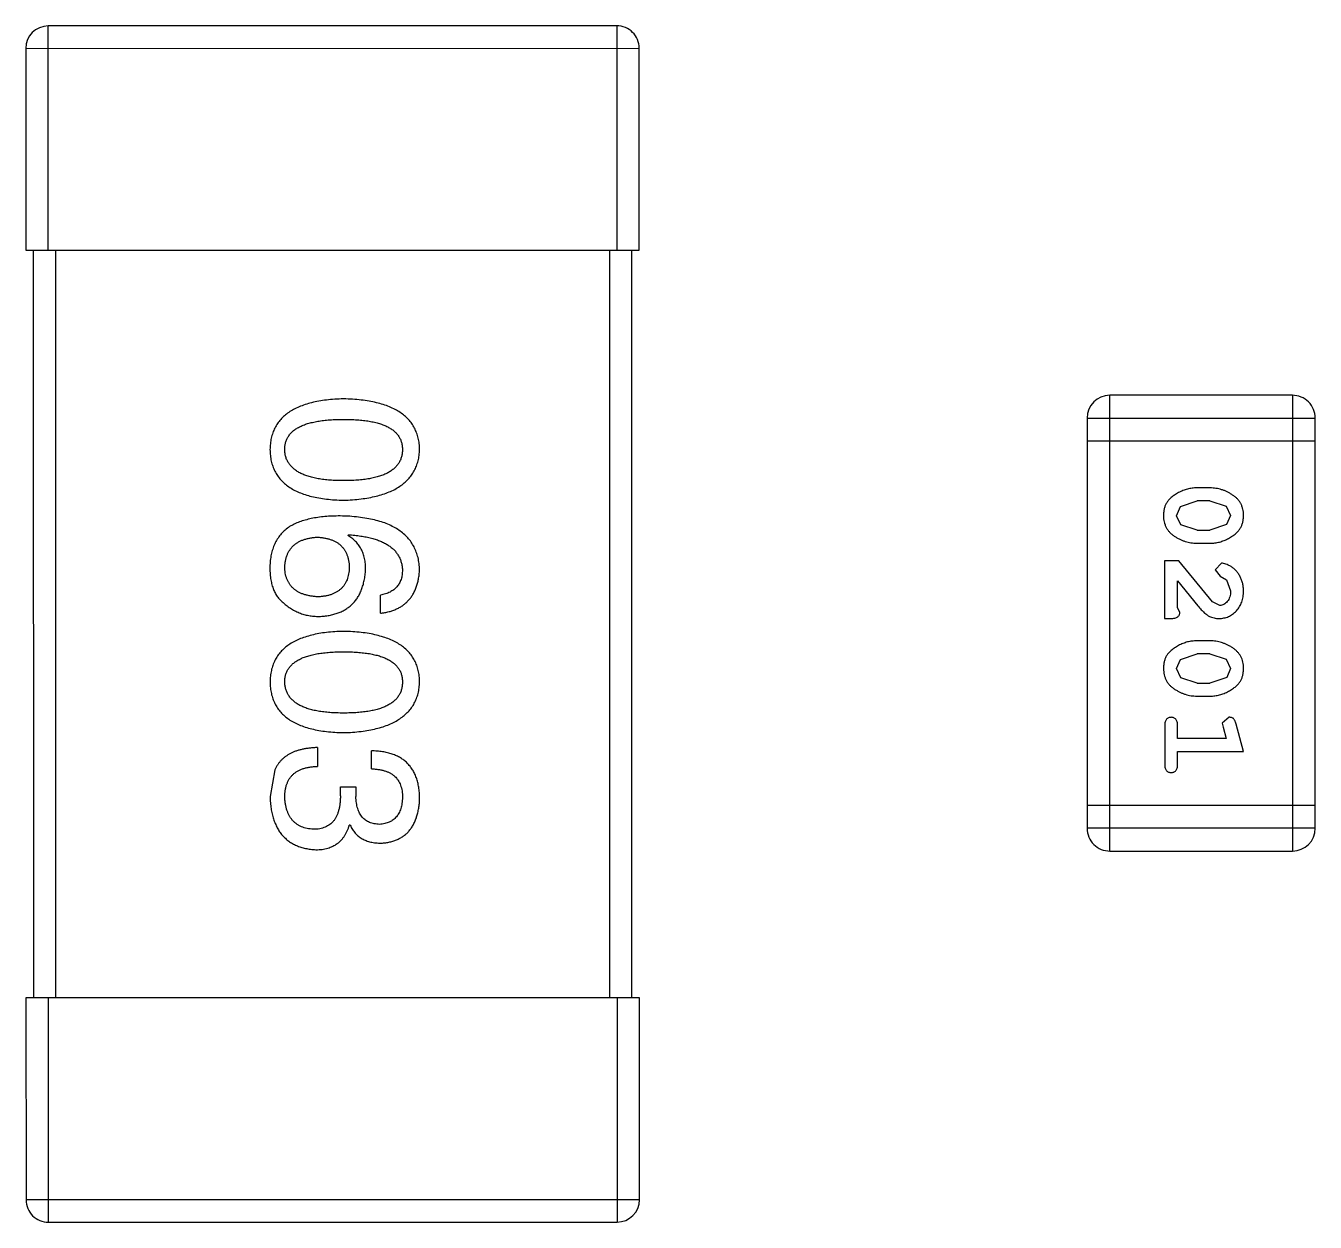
# Model space of a CAD drawing. Header units: inches. Extents: x -29 to 164, y -51 to 83.
# Drawn here: x 45.424 to 47.147, y 16.93 to 18.531 of the extents above; entities that cross this region are included whole.
import ezdxf

# ---------------------------------------------------------------- set-up
doc = ezdxf.new("R2010")
doc.units = ezdxf.units.IN
doc.header["$LTSCALE"] = 1.21
doc.header["$MEASUREMENT"] = 0
doc.layers.get('0').update_dxf_attribs({"linetype": 'CONTINUOUS'})

msp = doc.modelspace()

# ---------------------------------------------------------------- linework, layer by layer
at = {"color": 7, "linetype": 'Continuous'}
for p, q in [((46.2139, 18.5306), (45.4539, 18.5304)), ((45.454, 18.2304), (45.4539, 18.5304)), ((46.2139, 18.5306), (46.214, 18.2306)), ((45.4239, 18.5004), (46.2439, 18.5006)), ((45.4239, 18.5004), (45.424, 18.2304)), ((46.244, 18.2306), (46.2439, 18.5006)), ((45.424, 18.2304), (46.244, 18.2306)), ((45.434, 18.2304), (45.4342, 17.2304)), ((45.4642, 17.2304), (45.464, 18.2304)), ((46.204, 18.2306), (46.2042, 17.2306)), ((46.2342, 17.2306), (46.234, 18.2306)), ((47.1169, 18.0364), (46.873, 18.0364)), ((46.8731, 17.4268), (46.873, 18.0364)), ((47.1169, 18.0364), (47.117, 17.4268)), ((46.8425, 18.0059), (47.1473, 18.006)), ((46.8425, 18.0059), (46.8427, 17.4573)), ((47.1475, 17.4573), (47.1473, 18.006)), ((46.8425, 17.9754), (47.1473, 17.9755)), ((47.007, 17.9125), (46.9892, 17.9125)), ((46.9672, 17.8876), (46.9895, 17.8952)), ((47.0067, 17.8952), (46.9895, 17.8952)), ((47.0067, 17.8952), (47.0285, 17.888)), ((46.9619, 17.8754), (46.9672, 17.8876)), ((46.9677, 17.8631), (46.9619, 17.8754)), ((47.0285, 17.888), (47.0343, 17.8756)), ((47.0343, 17.8756), (47.029, 17.8635)), ((46.9895, 17.8559), (46.9677, 17.8631)), ((46.9895, 17.8559), (47.0067, 17.8559)), ((47.029, 17.8635), (47.0067, 17.8559)), ((45.8542, 17.8488), (45.8553, 17.8499)), ((46.9892, 17.8386), (47.007, 17.8386)), ((46.9651, 17.815), (46.9462, 17.815)), ((46.9462, 17.815), (46.9462, 17.7379)), ((47.0101, 17.76), (46.9651, 17.815)), ((47.0223, 17.8118), (47.0139, 17.803)), ((46.9635, 17.752), (46.9635, 17.7882)), ((46.9635, 17.7882), (46.9906, 17.7547)), ((47.0139, 17.803), (47.0204, 17.7945)), ((47.0204, 17.7945), (47.0289, 17.7896)), ((47.0289, 17.7896), (47.0343, 17.7747)), ((45.8979, 17.745), (45.8979, 17.769)), ((47.0198, 17.7552), (47.0101, 17.76)), ((46.9462, 17.7379), (46.9541, 17.7379)), ((46.9667, 17.7465), (46.9635, 17.752)), ((47.007, 17.708), (46.9893, 17.708)), ((46.9673, 17.6831), (46.9895, 17.6907)), ((47.0068, 17.6907), (46.9895, 17.6907)), ((47.0068, 17.6907), (47.0285, 17.6835)), ((47.0285, 17.6835), (47.0343, 17.6711)), ((46.962, 17.6709), (46.9673, 17.6831)), ((46.9678, 17.6586), (46.962, 17.6709)), ((47.0343, 17.6711), (47.0291, 17.6589)), ((46.9896, 17.6514), (46.9678, 17.6586)), ((46.9896, 17.6514), (47.0068, 17.6514)), ((47.0291, 17.6589), (47.0068, 17.6514)), ((46.9893, 17.6341), (47.007, 17.6341)), ((47.0326, 17.6058), (47.0233, 17.5979)), ((47.0233, 17.5979), (47.0244, 17.5925)), ((46.9463, 17.5947), (46.9463, 17.5428)), ((46.9636, 17.5774), (46.9636, 17.5947)), ((47.0244, 17.5925), (47.0285, 17.5774)), ((47.0517, 17.5601), (47.0418, 17.5967)), ((45.8138, 17.5652), (45.8138, 17.5401)), ((47.0285, 17.5774), (46.9636, 17.5774)), ((45.8859, 17.5368), (45.8859, 17.5609)), ((46.9636, 17.5601), (47.0517, 17.5601)), ((46.9636, 17.5428), (46.9636, 17.5601)), ((45.757, 17.5357), (45.7504, 17.4997)), ((45.8444, 17.5128), (45.8652, 17.5128)), ((45.8444, 17.5008), (45.8444, 17.5128)), ((45.8652, 17.5128), (45.8652, 17.4997)), ((47.1474, 17.4878), (46.8426, 17.4877)), ((45.8575, 17.4614), (45.8564, 17.4614)), ((47.1475, 17.4573), (46.8427, 17.4573)), ((46.8731, 17.4268), (47.117, 17.4268)), ((46.2442, 17.2306), (45.4242, 17.2304)), ((45.4242, 17.2304), (45.4243, 16.9604)), ((45.4543, 16.9304), (45.4542, 17.2304)), ((46.2142, 17.2306), (46.2143, 16.9306)), ((46.2443, 16.9606), (46.2442, 17.2306)), ((46.2443, 16.9606), (45.4243, 16.9604)), ((45.4543, 16.9304), (46.2143, 16.9306))]:
    msp.add_line(p, q, dxfattribs=at)
for centre, radius, start, end in [((45.4539, 18.5004), 0.03, 90.012, 180.012), ((46.2139, 18.5006), 0.03, 0.012, 90.012), ((46.873, 18.0059), 0.0305, 90.012, 180.012), ((47.1169, 18.0059), 0.0305, 0.012, 90.012), ((46.8731, 17.4573), 0.0305, 180.012, 270.012), ((47.117, 17.4573), 0.0305, 270.012, 0.012), ((45.4543, 16.9604), 0.03, 180.012, 270.012), ((46.2143, 16.9606), 0.03, 270.012, 0.012)]:
    msp.add_arc(centre, radius, start, end, dxfattribs=at)
for points, knots in [([(45.8487, 18.0316), (45.8447, 18.0314), (45.8371, 18.0312), (45.8261, 18.0301), (45.8158, 18.0287), (45.8062, 18.0266), (45.7974, 18.0241), (45.7893, 18.0211), (45.782, 18.0177), (45.7755, 18.0137), (45.7696, 18.0092), (45.7646, 18.0042), (45.7603, 17.9987), (45.7567, 17.9926), (45.754, 17.9861), (45.7519, 17.9791), (45.7507, 17.9716), (45.7504, 17.9664), (45.7503, 17.9638)], [0, 0, 0, 0, 0.087693, 0.170223, 0.247496, 0.319826, 0.387768, 0.451403, 0.511459, 0.568358, 0.622671, 0.675251, 0.726739, 0.778422, 0.830759, 0.884394, 0.940865, 1, 1, 1, 1]), ([(45.9503, 17.9638), (45.9502, 17.9665), (45.95, 17.9716), (45.9487, 17.9792), (45.9465, 17.9862), (45.9437, 17.9927), (45.94, 17.9987), (45.9356, 18.0042), (45.9303, 18.0092), (45.9243, 18.0137), (45.9175, 18.0177), (45.91, 18.0212), (45.9016, 18.0242), (45.8925, 18.0266), (45.8827, 18.0287), (45.872, 18.0301), (45.8606, 18.0312), (45.8527, 18.0314), (45.8487, 18.0316)], [0, 0, 0, 0, 0.057911, 0.113262, 0.165956, 0.217443, 0.268511, 0.319665, 0.372, 0.426129, 0.483365, 0.543779, 0.607756, 0.676562, 0.749704, 0.827713, 0.911177, 1, 1, 1, 1]), ([(45.77, 17.9638), (45.7701, 17.9654), (45.7702, 17.9686), (45.7711, 17.9732), (45.7726, 17.9776), (45.7749, 17.9815), (45.7776, 17.9852), (45.781, 17.9886), (45.7851, 17.9916), (45.7897, 17.9942), (45.795, 17.9966), (45.8008, 17.9987), (45.8073, 18.0003), (45.8144, 18.0018), (45.8221, 18.0029), (45.8304, 18.0036), (45.8393, 18.0041), (45.8455, 18.0042), (45.8487, 18.0042)], [0, 0, 0, 0, 0.049766, 0.097012, 0.143225, 0.188786, 0.235079, 0.282962, 0.333687, 0.387747, 0.445963, 0.508657, 0.576545, 0.649868, 0.72822, 0.812712, 0.903543, 1, 1, 1, 1]), ([(45.8487, 18.0042), (45.8518, 18.0042), (45.858, 18.0042), (45.8669, 18.0037), (45.8752, 18.0029), (45.8829, 18.0019), (45.89, 18.0004), (45.8965, 17.9987), (45.9024, 17.9966), (45.9076, 17.9943), (45.9123, 17.9916), (45.9163, 17.9886), (45.9197, 17.9852), (45.9225, 17.9816), (45.9247, 17.9776), (45.9263, 17.9733), (45.9272, 17.9686), (45.9273, 17.9654), (45.9274, 17.9638)], [0, 0, 0, 0, 0.096452, 0.187278, 0.271765, 0.350519, 0.423437, 0.491321, 0.554011, 0.612224, 0.666281, 0.717003, 0.764884, 0.811423, 0.856783, 0.902993, 0.950236, 1, 1, 1, 1]), ([(45.7503, 17.9638), (45.7504, 17.9611), (45.7507, 17.9559), (45.7519, 17.9484), (45.754, 17.9414), (45.7567, 17.9349), (45.7603, 17.9289), (45.7646, 17.9234), (45.7696, 17.9184), (45.7755, 17.9139), (45.782, 17.9099), (45.7894, 17.9064), (45.7974, 17.9034), (45.8062, 17.9009), (45.8158, 17.8989), (45.8261, 17.8975), (45.8371, 17.8964), (45.8448, 17.8962), (45.8487, 17.896)], [0, 0, 0, 0, 0.059134, 0.115603, 0.169236, 0.221572, 0.273254, 0.32474, 0.377319, 0.431815, 0.488555, 0.548609, 0.612242, 0.680182, 0.75251, 0.829782, 0.91231, 1, 1, 1, 1]), ([(45.8487, 17.9223), (45.8456, 17.9223), (45.8395, 17.9223), (45.8307, 17.9228), (45.8225, 17.9236), (45.8148, 17.9248), (45.8078, 17.9262), (45.8014, 17.928), (45.7955, 17.93), (45.7903, 17.9325), (45.7856, 17.9353), (45.7816, 17.9384), (45.7781, 17.9418), (45.7753, 17.9455), (45.773, 17.9496), (45.7713, 17.9541), (45.7703, 17.9588), (45.7701, 17.9621), (45.77, 17.9638)], [0, 0, 0, 0, 0.094834, 0.184067, 0.267029, 0.344713, 0.417334, 0.484367, 0.546941, 0.604717, 0.65953, 0.710539, 0.759381, 0.806382, 0.853027, 0.900623, 0.949121, 1, 1, 1, 1]), ([(45.8487, 17.896), (45.8527, 17.8962), (45.8605, 17.8966), (45.8718, 17.8977), (45.8824, 17.8993), (45.8922, 17.9014), (45.9012, 17.9039), (45.9095, 17.9069), (45.917, 17.9104), (45.9238, 17.9145), (45.9298, 17.919), (45.9351, 17.9239), (45.9396, 17.9294), (45.9433, 17.9353), (45.9462, 17.9418), (45.9484, 17.9487), (45.9499, 17.9561), (45.9502, 17.9612), (45.9503, 17.9638)], [0, 0, 0, 0, 0.088475, 0.171606, 0.249595, 0.322626, 0.391327, 0.455765, 0.516374, 0.573675, 0.628522, 0.681161, 0.732559, 0.783563, 0.83504, 0.887639, 0.942585, 1, 1, 1, 1]), ([(45.9274, 17.9638), (45.9273, 17.9621), (45.9272, 17.9589), (45.9263, 17.9541), (45.9247, 17.9497), (45.9226, 17.9455), (45.9197, 17.9418), (45.9163, 17.9384), (45.9123, 17.9353), (45.9076, 17.9325), (45.9024, 17.9301), (45.8965, 17.928), (45.89, 17.9262), (45.883, 17.9248), (45.8753, 17.9236), (45.8669, 17.9228), (45.858, 17.9224), (45.8519, 17.9223), (45.8487, 17.9223)], [0, 0, 0, 0, 0.050604, 0.098688, 0.145699, 0.191791, 0.238625, 0.286717, 0.337546, 0.391814, 0.449755, 0.512106, 0.579685, 0.652048, 0.730262, 0.814146, 0.904281, 1, 1, 1, 1]), ([(46.9892, 17.9125), (46.9882, 17.9125), (46.986, 17.9125), (46.9829, 17.9121), (46.9797, 17.9117), (46.9766, 17.911), (46.9736, 17.9101), (46.9706, 17.909), (46.9676, 17.9077), (46.9648, 17.9062), (46.962, 17.9046), (46.9595, 17.903), (46.9572, 17.9014), (46.9551, 17.8997), (46.9532, 17.898), (46.9515, 17.8963), (46.9501, 17.8946), (46.9485, 17.8922), (46.9469, 17.8891), (46.9456, 17.8849), (46.9448, 17.8803), (46.9447, 17.8771), (46.9446, 17.8755)], [0, 0, 0, 0, 0.049886, 0.09882, 0.148132, 0.19689, 0.246038, 0.295176, 0.345305, 0.395692, 0.445312, 0.491875, 0.535813, 0.577009, 0.616081, 0.652689, 0.687585, 0.720206, 0.785062, 0.85223, 0.923759, 1, 1, 1, 1]), ([(47.0516, 17.8757), (47.0516, 17.8772), (47.0515, 17.88), (47.0508, 17.8841), (47.0496, 17.8879), (47.0481, 17.8915), (47.046, 17.8948), (47.0435, 17.8978), (47.0405, 17.9006), (47.0371, 17.9031), (47.0335, 17.9053), (47.0299, 17.9072), (47.0262, 17.9089), (47.0224, 17.9102), (47.0186, 17.9112), (47.0148, 17.912), (47.0109, 17.9124), (47.0083, 17.9125), (47.007, 17.9125)], [0, 0, 0, 0, 0.06692, 0.130834, 0.19258, 0.252759, 0.312631, 0.373411, 0.436359, 0.501894, 0.568244, 0.632472, 0.69556, 0.757163, 0.818592, 0.878885, 0.939235, 1, 1, 1, 1]), ([(45.8443, 17.875), (45.8408, 17.875), (45.8339, 17.8749), (45.8239, 17.8742), (45.8145, 17.8732), (45.8057, 17.8716), (45.7975, 17.8696), (45.7899, 17.8672), (45.7829, 17.8643), (45.7787, 17.8619), (45.7766, 17.8608)], [0, 0, 0, 0, 0.151498, 0.29521, 0.430242, 0.557137, 0.677306, 0.790845, 0.898111, 1, 1, 1, 1]), ([(45.9504, 17.8029), (45.9502, 17.8057), (45.9498, 17.8113), (45.9484, 17.8193), (45.9461, 17.8267), (45.943, 17.8337), (45.9392, 17.8401), (45.9345, 17.846), (45.929, 17.8513), (45.9227, 17.8561), (45.9157, 17.8603), (45.9078, 17.8641), (45.8992, 17.8673), (45.8897, 17.8698), (45.8795, 17.872), (45.8685, 17.8735), (45.8567, 17.8747), (45.8485, 17.8749), (45.8443, 17.875)], [0, 0, 0, 0, 0.058957, 0.115262, 0.16907, 0.221312, 0.273147, 0.324961, 0.377649, 0.432026, 0.488925, 0.549039, 0.612912, 0.680653, 0.753056, 0.830314, 0.912483, 1, 1, 1, 1]), ([(46.9446, 17.8755), (46.9447, 17.874), (46.9447, 17.8712), (46.9455, 17.8671), (46.9466, 17.8633), (46.9482, 17.8597), (46.9502, 17.8564), (46.9527, 17.8533), (46.9557, 17.8505), (46.959, 17.8481), (46.9626, 17.8459), (46.9663, 17.8439), (46.97, 17.8423), (46.9738, 17.8409), (46.9776, 17.8399), (46.9814, 17.8391), (46.9853, 17.8387), (46.9879, 17.8386), (46.9892, 17.8386)], [0, 0, 0, 0, 0.067217, 0.131051, 0.19272, 0.252824, 0.312745, 0.373449, 0.436041, 0.501494, 0.567761, 0.632087, 0.695096, 0.757109, 0.817993, 0.878657, 0.939311, 1, 1, 1, 1]), ([(47.007, 17.8386), (47.0081, 17.8386), (47.0102, 17.8386), (47.0134, 17.8389), (47.0165, 17.8395), (47.0196, 17.8401), (47.0227, 17.8411), (47.0257, 17.8422), (47.0287, 17.8435), (47.0315, 17.845), (47.0343, 17.8466), (47.0368, 17.8482), (47.0392, 17.8499), (47.0413, 17.8515), (47.0431, 17.8532), (47.0448, 17.8549), (47.0462, 17.8567), (47.0477, 17.859), (47.0493, 17.8622), (47.0507, 17.8664), (47.0515, 17.8709), (47.0515, 17.8741), (47.0516, 17.8757)], [0, 0, 0, 0, 0.049855, 0.099516, 0.148482, 0.19758, 0.246804, 0.296268, 0.346517, 0.397047, 0.446826, 0.49336, 0.537801, 0.579207, 0.617974, 0.654833, 0.689171, 0.722088, 0.786392, 0.853518, 0.924186, 1, 1, 1, 1]), ([(45.7766, 17.8608), (45.7746, 17.8593), (45.7706, 17.8564), (45.7654, 17.8512), (45.761, 17.8455), (45.7573, 17.8393), (45.7544, 17.8325), (45.7523, 17.8253), (45.7508, 17.8175), (45.7505, 17.8122), (45.7503, 17.8094)], [0, 0, 0, 0, 0.125033, 0.246266, 0.36603, 0.485265, 0.606781, 0.732144, 0.862551, 1, 1, 1, 1]), ([(45.77, 17.8051), (45.7701, 17.8067), (45.7702, 17.8098), (45.7709, 17.8143), (45.7718, 17.8185), (45.7731, 17.8224), (45.7747, 17.826), (45.7766, 17.8294), (45.7788, 17.8325), (45.7815, 17.8351), (45.7844, 17.8377), (45.7876, 17.8398), (45.7912, 17.8417), (45.7951, 17.8433), (45.7993, 17.8445), (45.8038, 17.8455), (45.8086, 17.8463), (45.812, 17.8465), (45.8137, 17.8466)], [0, 0, 0, 0, 0.070403, 0.137196, 0.200053, 0.260887, 0.31876, 0.37535, 0.430743, 0.485927, 0.541678, 0.598832, 0.657726, 0.719441, 0.783504, 0.851852, 0.923533, 1, 1, 1, 1]), ([(45.8137, 17.8466), (45.8154, 17.8465), (45.8187, 17.8463), (45.8234, 17.8456), (45.8278, 17.8446), (45.8319, 17.8433), (45.8357, 17.8418), (45.8392, 17.84), (45.8424, 17.8379), (45.8452, 17.8354), (45.8477, 17.8328), (45.8499, 17.8298), (45.8518, 17.8266), (45.8533, 17.823), (45.8546, 17.8192), (45.8555, 17.8151), (45.8562, 17.8107), (45.8563, 17.8077), (45.8564, 17.8062)], [0, 0, 0, 0, 0.076072, 0.148369, 0.216753, 0.281358, 0.342792, 0.401604, 0.458929, 0.514444, 0.569818, 0.625343, 0.681554, 0.739608, 0.800134, 0.863477, 0.929547, 1, 1, 1, 1]), ([(45.8782, 17.8029), (45.8782, 17.8055), (45.878, 17.8106), (45.8769, 17.818), (45.875, 17.8247), (45.8724, 17.8308), (45.869, 17.8363), (45.8648, 17.8412), (45.8598, 17.8454), (45.8561, 17.8477), (45.8542, 17.8488)], [0, 0, 0, 0, 0.144617, 0.279572, 0.40596, 0.526097, 0.64389, 0.760003, 0.877724, 1, 1, 1, 1]), ([(45.8553, 17.8499), (45.8581, 17.8497), (45.8636, 17.8493), (45.8715, 17.8483), (45.879, 17.847), (45.8859, 17.8454), (45.8923, 17.8435), (45.8981, 17.8414), (45.9035, 17.8389), (45.9083, 17.8361), (45.9125, 17.833), (45.9163, 17.8296), (45.9195, 17.8259), (45.9221, 17.8219), (45.9243, 17.8176), (45.9259, 17.8129), (45.927, 17.808), (45.9273, 17.8046), (45.9274, 17.8029)], [0, 0, 0, 0, 0.089218, 0.173709, 0.252753, 0.326963, 0.397099, 0.462534, 0.524018, 0.582178, 0.637235, 0.689955, 0.741228, 0.791618, 0.841661, 0.892925, 0.945259, 1, 1, 1, 1]), ([(45.7503, 17.8094), (45.7503, 17.8066), (45.7502, 17.8012), (45.7508, 17.7934), (45.752, 17.7863), (45.7538, 17.7797), (45.7561, 17.7739), (45.759, 17.7687), (45.7625, 17.764), (45.7653, 17.7615), (45.7668, 17.7603)], [0, 0, 0, 0, 0.156782, 0.301945, 0.436395, 0.561474, 0.678489, 0.78853, 0.894967, 1, 1, 1, 1]), ([(45.8148, 17.7668), (45.8131, 17.7669), (45.8097, 17.7672), (45.8049, 17.7679), (45.8003, 17.7688), (45.7961, 17.7699), (45.7922, 17.7714), (45.7886, 17.7731), (45.7853, 17.7751), (45.7823, 17.7774), (45.7796, 17.7799), (45.7773, 17.7827), (45.7753, 17.7858), (45.7736, 17.7892), (45.7722, 17.7928), (45.7711, 17.7966), (45.7704, 17.8008), (45.7701, 17.8036), (45.77, 17.8051)], [0, 0, 0, 0, 0.078863, 0.153308, 0.223539, 0.289857, 0.35341, 0.413572, 0.471721, 0.528235, 0.584279, 0.638781, 0.69466, 0.751251, 0.809198, 0.869697, 0.933318, 1, 1, 1, 1]), ([(45.8564, 17.8062), (45.8563, 17.8047), (45.8562, 17.8017), (45.8555, 17.7975), (45.8547, 17.7935), (45.8535, 17.7898), (45.8519, 17.7864), (45.8501, 17.7832), (45.8479, 17.7803), (45.8455, 17.7777), (45.8427, 17.7754), (45.8396, 17.7733), (45.8362, 17.7715), (45.8326, 17.77), (45.8286, 17.7688), (45.8243, 17.7678), (45.8197, 17.7672), (45.8165, 17.7669), (45.8148, 17.7668)], [0, 0, 0, 0, 0.069884, 0.136529, 0.199638, 0.259844, 0.317774, 0.374356, 0.430026, 0.485148, 0.5409, 0.597889, 0.657472, 0.718614, 0.783613, 0.85129, 0.923712, 1, 1, 1, 1]), ([(47.0516, 17.7746), (47.0516, 17.7763), (47.0514, 17.7796), (47.0506, 17.7846), (47.0492, 17.7893), (47.0472, 17.7938), (47.0447, 17.798), (47.0419, 17.8016), (47.0386, 17.8048), (47.035, 17.8073), (47.0315, 17.8092), (47.0282, 17.8107), (47.0251, 17.8116), (47.0232, 17.8118), (47.0223, 17.8118)], [0, 0, 0, 0, 0.098286, 0.193983, 0.289056, 0.384352, 0.477435, 0.566197, 0.652355, 0.737986, 0.818188, 0.887401, 0.94802, 1, 1, 1, 1]), ([(45.8159, 17.7406), (45.8183, 17.7407), (45.8229, 17.741), (45.8295, 17.742), (45.8357, 17.7434), (45.8415, 17.7452), (45.8469, 17.7475), (45.8518, 17.7503), (45.8564, 17.7535), (45.8605, 17.7572), (45.8642, 17.7614), (45.8676, 17.7659), (45.8704, 17.771), (45.8728, 17.7765), (45.8748, 17.7825), (45.8764, 17.7889), (45.8776, 17.7957), (45.878, 17.8005), (45.8782, 17.8029)], [0, 0, 0, 0, 0.071527, 0.139094, 0.20346, 0.264939, 0.323904, 0.381383, 0.437591, 0.493343, 0.549401, 0.606085, 0.664838, 0.725424, 0.788712, 0.855452, 0.925772, 1, 1, 1, 1]), ([(45.9274, 17.8029), (45.9273, 17.8007), (45.9272, 17.7963), (45.9257, 17.7902), (45.9234, 17.7848), (45.9202, 17.7801), (45.9159, 17.7762), (45.9107, 17.773), (45.9047, 17.7705), (45.9002, 17.7695), (45.8979, 17.769)], [0, 0, 0, 0, 0.136586, 0.261496, 0.378089, 0.490612, 0.605522, 0.725767, 0.8561, 1, 1, 1, 1]), ([(45.8979, 17.745), (45.8999, 17.7452), (45.9038, 17.7457), (45.9094, 17.747), (45.9147, 17.7486), (45.9196, 17.7506), (45.9242, 17.7529), (45.9284, 17.7556), (45.9322, 17.7587), (45.9357, 17.7621), (45.9388, 17.766), (45.9415, 17.7702), (45.9439, 17.7747), (45.946, 17.7797), (45.9476, 17.785), (45.9489, 17.7906), (45.9498, 17.7966), (45.9502, 17.8008), (45.9504, 17.8029)], [0, 0, 0, 0, 0.06947, 0.136096, 0.199592, 0.260665, 0.319672, 0.377156, 0.433415, 0.489984, 0.546535, 0.604276, 0.663499, 0.725182, 0.788953, 0.855683, 0.926216, 1, 1, 1, 1]), ([(47.0189, 17.7379), (47.02, 17.7379), (47.0222, 17.738), (47.0254, 17.7385), (47.0285, 17.7393), (47.0315, 17.7404), (47.0343, 17.7419), (47.0371, 17.7437), (47.0396, 17.7458), (47.0421, 17.7482), (47.0443, 17.7508), (47.0463, 17.7537), (47.0479, 17.7567), (47.0493, 17.7599), (47.0503, 17.7633), (47.0511, 17.7669), (47.0515, 17.7707), (47.0516, 17.7733), (47.0516, 17.7746)], [0, 0, 0, 0, 0.060981, 0.120256, 0.178148, 0.236115, 0.293993, 0.352864, 0.413358, 0.476056, 0.539296, 0.602396, 0.665116, 0.728325, 0.792919, 0.859317, 0.928302, 1, 1, 1, 1]), ([(47.0343, 17.7747), (47.0343, 17.7733), (47.0342, 17.7706), (47.0333, 17.7668), (47.032, 17.7634), (47.03, 17.7605), (47.0278, 17.7582), (47.0253, 17.7565), (47.0226, 17.7554), (47.0207, 17.7553), (47.0198, 17.7552)], [0, 0, 0, 0, 0.156344, 0.299348, 0.4327, 0.561, 0.682299, 0.791883, 0.89611, 1, 1, 1, 1]), ([(45.7668, 17.7603), (45.7685, 17.7587), (45.7719, 17.7556), (45.7775, 17.7516), (45.7833, 17.7482), (45.7894, 17.7454), (45.7957, 17.7432), (45.8022, 17.7417), (45.809, 17.7408), (45.8136, 17.7407), (45.8159, 17.7406)], [0, 0, 0, 0, 0.129393, 0.255335, 0.378531, 0.500878, 0.622934, 0.746191, 0.87096, 1, 1, 1, 1]), ([(46.9906, 17.7547), (46.9913, 17.7538), (46.9928, 17.7521), (46.995, 17.7497), (46.9972, 17.7476), (46.9991, 17.7457), (47.001, 17.7441), (47.0028, 17.7428), (47.0044, 17.7416), (47.0065, 17.7405), (47.009, 17.7395), (47.0122, 17.7385), (47.0155, 17.738), (47.0177, 17.7379), (47.0189, 17.7379)], [0, 0, 0, 0, 0.103002, 0.197728, 0.285279, 0.365235, 0.437224, 0.502446, 0.560545, 0.611446, 0.707576, 0.80349, 0.900532, 1, 1, 1, 1]), ([(46.9541, 17.7379), (46.9552, 17.7379), (46.9571, 17.7379), (46.9598, 17.7384), (46.9621, 17.7391), (46.9638, 17.7401), (46.9651, 17.7414), (46.966, 17.743), (46.9666, 17.7447), (46.9666, 17.7459), (46.9667, 17.7465)], [0, 0, 0, 0, 0.1844, 0.34094, 0.473574, 0.586824, 0.690029, 0.789175, 0.890445, 1, 1, 1, 1]), ([(45.8487, 17.7207), (45.8448, 17.7205), (45.8372, 17.7203), (45.8261, 17.7193), (45.8158, 17.7178), (45.8063, 17.7158), (45.7975, 17.7133), (45.7894, 17.7103), (45.7821, 17.7068), (45.7755, 17.7028), (45.7697, 17.6983), (45.7646, 17.6933), (45.7603, 17.6878), (45.7568, 17.6818), (45.754, 17.6752), (45.752, 17.6682), (45.7507, 17.6607), (45.7505, 17.6556), (45.7504, 17.6529)], [0, 0, 0, 0, 0.087693, 0.170223, 0.247496, 0.319826, 0.387768, 0.451403, 0.511459, 0.568358, 0.622671, 0.675251, 0.726739, 0.778422, 0.830759, 0.884394, 0.940865, 1, 1, 1, 1]), ([(45.9504, 17.6529), (45.9503, 17.6556), (45.95, 17.6608), (45.9487, 17.6683), (45.9466, 17.6753), (45.9438, 17.6818), (45.9401, 17.6879), (45.9356, 17.6934), (45.9304, 17.6984), (45.9244, 17.7028), (45.9176, 17.7069), (45.91, 17.7103), (45.9017, 17.7133), (45.8926, 17.7158), (45.8827, 17.7178), (45.8721, 17.7193), (45.8607, 17.7203), (45.8528, 17.7206), (45.8487, 17.7207)], [0, 0, 0, 0, 0.057911, 0.113262, 0.165956, 0.217443, 0.268511, 0.319665, 0.372, 0.426129, 0.483365, 0.543779, 0.607756, 0.676562, 0.749704, 0.827713, 0.911177, 1, 1, 1, 1]), ([(46.9893, 17.708), (46.9882, 17.708), (46.9861, 17.7079), (46.9829, 17.7076), (46.9798, 17.7072), (46.9767, 17.7065), (46.9736, 17.7056), (46.9706, 17.7044), (46.9677, 17.7032), (46.9648, 17.7017), (46.9621, 17.7001), (46.9595, 17.6985), (46.9572, 17.6969), (46.9551, 17.6952), (46.9532, 17.6935), (46.9516, 17.6918), (46.9501, 17.6901), (46.9486, 17.6877), (46.9469, 17.6845), (46.9456, 17.6803), (46.9448, 17.6758), (46.9447, 17.6726), (46.9447, 17.671)], [0, 0, 0, 0, 0.049886, 0.09882, 0.148132, 0.19689, 0.246038, 0.295176, 0.345305, 0.395692, 0.445312, 0.491875, 0.535813, 0.577009, 0.616081, 0.652689, 0.687585, 0.720206, 0.785062, 0.85223, 0.923759, 1, 1, 1, 1]), ([(47.0516, 17.6712), (47.0516, 17.6727), (47.0515, 17.6755), (47.0508, 17.6796), (47.0497, 17.6834), (47.0481, 17.687), (47.046, 17.6903), (47.0435, 17.6933), (47.0406, 17.6961), (47.0372, 17.6986), (47.0336, 17.7008), (47.0299, 17.7027), (47.0262, 17.7043), (47.0224, 17.7057), (47.0186, 17.7067), (47.0148, 17.7075), (47.0109, 17.7079), (47.0083, 17.708), (47.007, 17.708)], [0, 0, 0, 0, 0.06692, 0.130834, 0.19258, 0.252759, 0.312631, 0.373411, 0.436359, 0.501894, 0.568244, 0.632472, 0.69556, 0.757163, 0.818592, 0.878885, 0.939235, 1, 1, 1, 1]), ([(45.7701, 17.6529), (45.7701, 17.6545), (45.7702, 17.6577), (45.7711, 17.6624), (45.7727, 17.6667), (45.7749, 17.6707), (45.7777, 17.6744), (45.7811, 17.6777), (45.7851, 17.6807), (45.7898, 17.6834), (45.795, 17.6858), (45.8009, 17.6878), (45.8074, 17.6895), (45.8145, 17.691), (45.8222, 17.692), (45.8305, 17.6928), (45.8394, 17.6933), (45.8456, 17.6933), (45.8487, 17.6934)], [0, 0, 0, 0, 0.049766, 0.097012, 0.143225, 0.188786, 0.235079, 0.282962, 0.333687, 0.387747, 0.445963, 0.508657, 0.576545, 0.649868, 0.72822, 0.812712, 0.903543, 1, 1, 1, 1]), ([(45.8487, 17.6934), (45.8519, 17.6933), (45.8581, 17.6933), (45.867, 17.6928), (45.8753, 17.692), (45.883, 17.691), (45.8901, 17.6895), (45.8966, 17.6879), (45.9024, 17.6858), (45.9077, 17.6834), (45.9123, 17.6807), (45.9164, 17.6777), (45.9198, 17.6744), (45.9226, 17.6707), (45.9248, 17.6667), (45.9263, 17.6624), (45.9272, 17.6578), (45.9274, 17.6546), (45.9274, 17.6529)], [0, 0, 0, 0, 0.096452, 0.187278, 0.271765, 0.350519, 0.423437, 0.491321, 0.554011, 0.612224, 0.666281, 0.717003, 0.764884, 0.811423, 0.856783, 0.902993, 0.950236, 1, 1, 1, 1]), ([(46.9447, 17.671), (46.9447, 17.6695), (46.9448, 17.6667), (46.9455, 17.6626), (46.9466, 17.6588), (46.9482, 17.6552), (46.9502, 17.6519), (46.9528, 17.6488), (46.9557, 17.646), (46.9591, 17.6436), (46.9627, 17.6414), (46.9664, 17.6394), (46.9701, 17.6378), (46.9738, 17.6364), (46.9776, 17.6354), (46.9815, 17.6346), (46.9854, 17.6342), (46.988, 17.6341), (46.9893, 17.6341)], [0, 0, 0, 0, 0.067217, 0.131051, 0.19272, 0.252824, 0.312745, 0.373449, 0.436041, 0.501494, 0.567761, 0.632087, 0.695096, 0.757109, 0.817993, 0.878657, 0.939311, 1, 1, 1, 1]), ([(47.007, 17.6341), (47.0081, 17.6341), (47.0103, 17.6341), (47.0134, 17.6344), (47.0166, 17.635), (47.0197, 17.6356), (47.0227, 17.6366), (47.0257, 17.6377), (47.0287, 17.639), (47.0316, 17.6405), (47.0343, 17.6421), (47.0369, 17.6437), (47.0392, 17.6454), (47.0413, 17.647), (47.0432, 17.6487), (47.0448, 17.6504), (47.0462, 17.6522), (47.0478, 17.6545), (47.0494, 17.6577), (47.0507, 17.6619), (47.0515, 17.6664), (47.0516, 17.6696), (47.0516, 17.6712)], [0, 0, 0, 0, 0.049855, 0.099516, 0.148482, 0.19758, 0.246804, 0.296268, 0.346517, 0.397047, 0.446826, 0.49336, 0.537801, 0.579207, 0.617974, 0.654833, 0.689171, 0.722088, 0.786392, 0.853518, 0.924186, 1, 1, 1, 1]), ([(45.7504, 17.6529), (45.7505, 17.6503), (45.7507, 17.6451), (45.752, 17.6376), (45.754, 17.6306), (45.7568, 17.624), (45.7603, 17.618), (45.7646, 17.6125), (45.7697, 17.6075), (45.7755, 17.603), (45.7821, 17.599), (45.7894, 17.5955), (45.7975, 17.5926), (45.8063, 17.5901), (45.8158, 17.588), (45.8262, 17.5866), (45.8372, 17.5856), (45.8448, 17.5853), (45.8488, 17.5852)], [0, 0, 0, 0, 0.059134, 0.115603, 0.169236, 0.221572, 0.273254, 0.32474, 0.377319, 0.431815, 0.488555, 0.548609, 0.612242, 0.680182, 0.75251, 0.829782, 0.91231, 1, 1, 1, 1]), ([(45.8488, 17.6114), (45.8456, 17.6114), (45.8395, 17.6115), (45.8307, 17.612), (45.8225, 17.6128), (45.8149, 17.6139), (45.8079, 17.6153), (45.8014, 17.6171), (45.7956, 17.6192), (45.7903, 17.6216), (45.7857, 17.6244), (45.7816, 17.6275), (45.7781, 17.6309), (45.7753, 17.6347), (45.7731, 17.6388), (45.7714, 17.6432), (45.7704, 17.648), (45.7702, 17.6512), (45.7701, 17.6529)], [0, 0, 0, 0, 0.094834, 0.184067, 0.267029, 0.344713, 0.417334, 0.484367, 0.546941, 0.604717, 0.65953, 0.710539, 0.759381, 0.806382, 0.853027, 0.900623, 0.949121, 1, 1, 1, 1]), ([(45.8488, 17.5852), (45.8528, 17.5853), (45.8606, 17.5857), (45.8719, 17.5868), (45.8824, 17.5884), (45.8922, 17.5905), (45.9013, 17.593), (45.9096, 17.596), (45.9171, 17.5996), (45.9239, 17.6036), (45.9299, 17.6081), (45.9352, 17.6131), (45.9397, 17.6185), (45.9434, 17.6245), (45.9463, 17.6309), (45.9485, 17.6378), (45.9499, 17.6452), (45.9502, 17.6503), (45.9504, 17.6529)], [0, 0, 0, 0, 0.088475, 0.171606, 0.249595, 0.322626, 0.391327, 0.455765, 0.516374, 0.573675, 0.628522, 0.681161, 0.732559, 0.783563, 0.83504, 0.887639, 0.942585, 1, 1, 1, 1]), ([(45.9274, 17.6529), (45.9274, 17.6513), (45.9272, 17.648), (45.9263, 17.6432), (45.9248, 17.6388), (45.9226, 17.6347), (45.9198, 17.6309), (45.9164, 17.6275), (45.9123, 17.6244), (45.9077, 17.6216), (45.9024, 17.6192), (45.8966, 17.6171), (45.8901, 17.6153), (45.883, 17.6139), (45.8753, 17.6128), (45.867, 17.612), (45.8581, 17.6115), (45.8519, 17.6114), (45.8488, 17.6114)], [0, 0, 0, 0, 0.050604, 0.098688, 0.145699, 0.191791, 0.238625, 0.286717, 0.337546, 0.391814, 0.449755, 0.512106, 0.579685, 0.652048, 0.730262, 0.814146, 0.904281, 1, 1, 1, 1]), ([(46.9549, 17.6057), (46.9543, 17.6057), (46.9531, 17.6056), (46.9514, 17.6051), (46.9499, 17.6043), (46.9486, 17.6032), (46.9475, 17.6016), (46.9468, 17.5996), (46.9463, 17.5973), (46.9463, 17.5956), (46.9463, 17.5947)], [0, 0, 0, 0, 0.115051, 0.223278, 0.329269, 0.437893, 0.554681, 0.682591, 0.83103, 1, 1, 1, 1]), ([(46.9636, 17.5947), (46.9635, 17.5956), (46.9635, 17.5973), (46.963, 17.5996), (46.9623, 17.6016), (46.9612, 17.6032), (46.9599, 17.6043), (46.9584, 17.6051), (46.9567, 17.6056), (46.9555, 17.6057), (46.9549, 17.6057)], [0, 0, 0, 0, 0.169102, 0.317658, 0.446239, 0.563118, 0.671828, 0.776546, 0.884858, 1, 1, 1, 1]), ([(47.0418, 17.5967), (47.0415, 17.5976), (47.041, 17.5991), (47.0402, 17.6012), (47.0393, 17.6028), (47.0383, 17.604), (47.0371, 17.6048), (47.0357, 17.6054), (47.0342, 17.6057), (47.0332, 17.6057), (47.0326, 17.6058)], [0, 0, 0, 0, 0.187321, 0.344927, 0.475328, 0.579604, 0.674244, 0.773631, 0.882025, 1, 1, 1, 1]), ([(45.8138, 17.5652), (45.812, 17.5652), (45.8085, 17.565), (45.8034, 17.5646), (45.7985, 17.5639), (45.7939, 17.563), (45.7895, 17.5619), (45.7853, 17.5607), (45.7814, 17.5591), (45.7777, 17.5574), (45.7743, 17.5554), (45.7711, 17.5533), (45.7681, 17.5509), (45.7654, 17.5483), (45.7629, 17.5455), (45.7607, 17.5424), (45.7586, 17.5392), (45.7575, 17.5369), (45.757, 17.5357)], [0, 0, 0, 0, 0.078937, 0.154495, 0.226898, 0.296844, 0.363348, 0.427781, 0.48946, 0.549586, 0.607902, 0.664733, 0.720805, 0.776157, 0.831175, 0.886736, 0.943094, 1, 1, 1, 1]), ([(45.9504, 17.4975), (45.9503, 17.5), (45.9502, 17.5049), (45.9492, 17.512), (45.948, 17.5186), (45.9461, 17.5248), (45.9438, 17.5305), (45.9409, 17.5356), (45.9376, 17.5404), (45.9338, 17.5446), (45.9295, 17.5484), (45.9247, 17.5516), (45.9194, 17.5543), (45.9137, 17.5567), (45.9074, 17.5585), (45.9007, 17.5598), (45.8935, 17.5606), (45.8885, 17.5608), (45.8859, 17.5609)], [0, 0, 0, 0, 0.073232, 0.142595, 0.207997, 0.270074, 0.329156, 0.386529, 0.441846, 0.496976, 0.551877, 0.607941, 0.665637, 0.725446, 0.788542, 0.855101, 0.925196, 1, 1, 1, 1]), ([(45.7701, 17.4986), (45.7701, 17.5002), (45.7702, 17.5034), (45.7707, 17.508), (45.7715, 17.5123), (45.7728, 17.5163), (45.7743, 17.52), (45.7761, 17.5234), (45.7784, 17.5265), (45.781, 17.5292), (45.7839, 17.5317), (45.7872, 17.5338), (45.7908, 17.5357), (45.7947, 17.5372), (45.799, 17.5384), (45.8036, 17.5393), (45.8086, 17.5399), (45.812, 17.54), (45.8138, 17.5401)], [0, 0, 0, 0, 0.071272, 0.13882, 0.201858, 0.262757, 0.320043, 0.376709, 0.431462, 0.486034, 0.541209, 0.597703, 0.65589, 0.717768, 0.782056, 0.850407, 0.92277, 1, 1, 1, 1]), ([(45.8859, 17.5368), (45.8876, 17.5368), (45.8909, 17.5366), (45.8956, 17.536), (45.9, 17.5353), (45.904, 17.5341), (45.9078, 17.5327), (45.9112, 17.531), (45.9143, 17.5291), (45.9171, 17.5268), (45.9196, 17.5243), (45.9217, 17.5214), (45.9235, 17.5183), (45.9249, 17.5149), (45.9261, 17.5112), (45.9269, 17.5073), (45.9274, 17.503), (45.9274, 17.5001), (45.9275, 17.4986)], [0, 0, 0, 0, 0.078134, 0.15164, 0.221358, 0.286689, 0.348614, 0.407697, 0.464247, 0.520153, 0.574432, 0.629291, 0.684538, 0.742032, 0.801329, 0.863637, 0.930123, 1, 1, 1, 1]), ([(46.9463, 17.5428), (46.9463, 17.5419), (46.9463, 17.5402), (46.9468, 17.5379), (46.9475, 17.5359), (46.9486, 17.5344), (46.9499, 17.5332), (46.9514, 17.5324), (46.9531, 17.5319), (46.9543, 17.5318), (46.9549, 17.5318)], [0, 0, 0, 0, 0.169012, 0.317488, 0.445429, 0.560977, 0.67065, 0.776666, 0.88492, 1, 1, 1, 1]), ([(46.9549, 17.5318), (46.9555, 17.5318), (46.9567, 17.5319), (46.9584, 17.5324), (46.9599, 17.5332), (46.9612, 17.5344), (46.9623, 17.536), (46.963, 17.5379), (46.9635, 17.5402), (46.9635, 17.5419), (46.9636, 17.5428)], [0, 0, 0, 0, 0.11517, 0.223509, 0.328254, 0.438012, 0.553651, 0.682263, 0.830856, 1, 1, 1, 1]), ([(45.7504, 17.4997), (45.7505, 17.4969), (45.7508, 17.4916), (45.7517, 17.4838), (45.7531, 17.4766), (45.755, 17.4699), (45.7572, 17.4637), (45.7599, 17.4579), (45.7631, 17.4527), (45.7667, 17.448), (45.7708, 17.4438), (45.7753, 17.4401), (45.7803, 17.4368), (45.7857, 17.4342), (45.7916, 17.432), (45.7978, 17.4303), (45.8046, 17.4291), (45.8092, 17.4288), (45.8116, 17.4286)], [0, 0, 0, 0, 0.078078, 0.151942, 0.221594, 0.28726, 0.350176, 0.409768, 0.467648, 0.523784, 0.578904, 0.634014, 0.689819, 0.746826, 0.805875, 0.867063, 0.931764, 1, 1, 1, 1]), ([(45.8083, 17.456), (45.8069, 17.4561), (45.804, 17.4563), (45.7999, 17.457), (45.796, 17.458), (45.7924, 17.4594), (45.7891, 17.461), (45.786, 17.4629), (45.7832, 17.4652), (45.7807, 17.4676), (45.7784, 17.4705), (45.7764, 17.4736), (45.7747, 17.4771), (45.7732, 17.4808), (45.772, 17.4848), (45.7711, 17.4891), (45.7704, 17.4937), (45.7702, 17.4969), (45.7701, 17.4986)], [0, 0, 0, 0, 0.068514, 0.133941, 0.195994, 0.255362, 0.312994, 0.369441, 0.424687, 0.480522, 0.537148, 0.594801, 0.654411, 0.716817, 0.781981, 0.850498, 0.923306, 1, 1, 1, 1]), ([(45.8444, 17.5008), (45.8444, 17.499), (45.8444, 17.4955), (45.8439, 17.4904), (45.8432, 17.4856), (45.8422, 17.4812), (45.841, 17.4772), (45.8394, 17.4735), (45.8376, 17.4701), (45.8355, 17.4671), (45.8331, 17.4645), (45.8304, 17.4622), (45.8274, 17.4603), (45.8241, 17.4587), (45.8206, 17.4575), (45.8167, 17.4566), (45.8126, 17.456), (45.8098, 17.456), (45.8083, 17.456)], [0, 0, 0, 0, 0.082495, 0.159728, 0.232496, 0.300725, 0.365163, 0.425859, 0.483728, 0.538892, 0.592921, 0.646195, 0.699968, 0.754746, 0.811387, 0.870806, 0.933482, 1, 1, 1, 1]), ([(45.8969, 17.4625), (45.8956, 17.4626), (45.8932, 17.4628), (45.8897, 17.4633), (45.8865, 17.4641), (45.8834, 17.4652), (45.8806, 17.4665), (45.8781, 17.4682), (45.8757, 17.4701), (45.8736, 17.4723), (45.8717, 17.4748), (45.8701, 17.4776), (45.8687, 17.4806), (45.8675, 17.4839), (45.8666, 17.4874), (45.8658, 17.4913), (45.8654, 17.4954), (45.8652, 17.4982), (45.8652, 17.4997)], [0, 0, 0, 0, 0.067741, 0.131599, 0.192143, 0.249977, 0.306453, 0.361639, 0.416449, 0.471489, 0.527582, 0.584873, 0.644974, 0.70814, 0.77492, 0.845909, 0.920585, 1, 1, 1, 1]), ([(45.9275, 17.4986), (45.9274, 17.4972), (45.9273, 17.4946), (45.9268, 17.4907), (45.9261, 17.4871), (45.9252, 17.4837), (45.9241, 17.4805), (45.9227, 17.4776), (45.9211, 17.475), (45.9193, 17.4726), (45.9173, 17.4705), (45.915, 17.4686), (45.9126, 17.4669), (45.9098, 17.4655), (45.9069, 17.4644), (45.9038, 17.4635), (45.9004, 17.4629), (45.8981, 17.4626), (45.8969, 17.4625)], [0, 0, 0, 0, 0.078051, 0.151197, 0.220412, 0.286742, 0.34933, 0.409464, 0.467368, 0.52298, 0.578639, 0.633998, 0.690142, 0.746855, 0.805868, 0.867776, 0.932345, 1, 1, 1, 1]), ([(45.8991, 17.4374), (45.901, 17.4376), (45.9049, 17.4379), (45.9106, 17.439), (45.9158, 17.4404), (45.9207, 17.4423), (45.9252, 17.4446), (45.9294, 17.4473), (45.9332, 17.4505), (45.9366, 17.454), (45.9396, 17.458), (45.9423, 17.4625), (45.9446, 17.4673), (45.9465, 17.4725), (45.9481, 17.4782), (45.9492, 17.4843), (45.9501, 17.4907), (45.9503, 17.4952), (45.9504, 17.4975)], [0, 0, 0, 0, 0.067521, 0.132139, 0.193339, 0.252064, 0.309083, 0.364848, 0.420021, 0.475612, 0.532002, 0.589602, 0.649896, 0.712634, 0.778603, 0.848416, 0.922155, 1, 1, 1, 1]), ([(45.8116, 17.4286), (45.8131, 17.4286), (45.8159, 17.4287), (45.8199, 17.4291), (45.8238, 17.4297), (45.8275, 17.4307), (45.831, 17.4318), (45.8343, 17.4332), (45.8374, 17.4349), (45.8404, 17.4368), (45.8431, 17.439), (45.8456, 17.4414), (45.8479, 17.4441), (45.85, 17.4471), (45.8519, 17.4503), (45.8537, 17.4538), (45.8552, 17.4575), (45.856, 17.4601), (45.8564, 17.4614)], [0, 0, 0, 0, 0.071215, 0.138707, 0.20396, 0.266995, 0.327734, 0.387609, 0.445602, 0.503345, 0.561136, 0.618597, 0.677672, 0.738255, 0.799989, 0.863961, 0.930555, 1, 1, 1, 1]), ([(45.8575, 17.4614), (45.8585, 17.4595), (45.8604, 17.4558), (45.864, 17.4508), (45.8684, 17.4467), (45.8733, 17.4432), (45.8789, 17.4406), (45.8851, 17.4387), (45.8919, 17.4376), (45.8966, 17.4375), (45.8991, 17.4374)], [0, 0, 0, 0, 0.125227, 0.244792, 0.361427, 0.478215, 0.59667, 0.722058, 0.856314, 1, 1, 1, 1])]:
    msp.add_open_spline(points, degree=3, knots=knots, dxfattribs=at)

doc.saveas('drawing.dxf')
